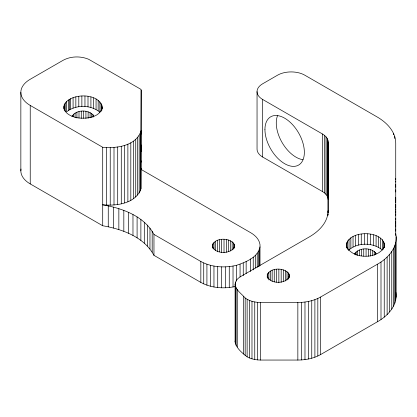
<?xml version="1.0" encoding="UTF-8"?>
<svg xmlns="http://www.w3.org/2000/svg" width="417" height="417" viewBox="0 0 417 417"><rect width="100%" height="100%" fill="white"/><g stroke="black" fill="none" stroke-linecap="round" stroke-linejoin="round"><path stroke-width="0.63" d="M141.16 169.615L141.16 168.317M141.16 162.14L141.16 160.879M141.16 151.6L141.16 145.012M141.16 134.076L141.16 130.349M153.967 255.35C144.011 236.866 122.223 229.178 102.707 225.753L30.232 183.913L30.232 105.428A32.041 18.499 0 0 1 30.232 79.266L63.275 60.199C70.973 56.102 80.559 55.956 88.576 59.24L140.555 89.123L141.16 89.957L140.936 188.885C135.603 203.689 116.379 206.092 102.707 204.825C122.223 208.25 144.011 215.938 153.967 234.422L153.967 255.35L200.838 282.408C211.294 288.1 223.934 289.028 235.433 286.458M328.111 213.051L328.111 141.848C328.028 138.355 325.328 135.661 322.482 134.003L262.674 99.47A19.224 11.097 0 0 1 262.674 83.775L277.581 75.169A19.224 11.097 0 0 1 304.77 75.169L376.968 116.849C386.465 122.28 395.613 131.376 395.733 143.01L395.733 235.574M395.733 231.122L395.733 228.876M395.733 227.129L395.733 225.3M395.733 225.196L395.733 224.586M395.733 223.543L395.733 221.463M395.733 220.061L395.733 218.284M395.733 215.427L395.733 213.838M395.733 212.785L395.733 210.882M395.733 209.897L395.733 209.026M395.733 208.005L395.733 207.431M395.733 207.03L395.733 204.325M395.733 202.704L395.733 201.161M395.733 200.759L395.733 197.382M395.733 191.961L395.733 189.803M395.733 187.233L395.733 186.045M395.733 185.398L395.733 184.543M395.733 182.015L395.733 181.14M395.733 179.758L395.733 179.195M395.733 178.976L395.733 178.612M328.106 212.634L328.111 210.741L327.866 215.24L327.866 213.968C326.172 224.231 317.962 231.904 309.341 236.903L240.729 276.518C237.867 278.186 235.146 280.907 235.094 284.42L235.094 341.976C236.303 348.372 242.235 352.985 247.135 356.848C251.253 359.11 255.986 360.001 260.651 360.053L297.847 360.053C305.666 359.991 313.631 358.49 320.501 354.632L377.427 321.768C387.794 315.987 397.922 305.171 395.9 292.4M395.733 233.629C398.49 246.786 388.185 258.305 377.427 264.216L320.501 297.081C313.631 300.933 305.666 302.44 297.847 302.497L260.651 302.497C255.23 302.429 249.601 301.272 245.175 297.988C241.625 293.776 235.824 290.279 235.094 284.42M212.357 244.805C212.451 254.823 233.265 254.902 234.63 245.477C232.034 236.752 211.914 236.924 212.357 247.344M267.193 274.673C267.287 284.691 288.105 284.769 289.466 275.345C286.865 266.604 266.682 266.791 267.193 277.258M140.936 188.885L141.16 89.957M102.248 106.908C100.825 116.916 87.841 118.782 79.564 118.053C72.772 117.526 61.914 113.247 64.27 104.693C70.551 92.251 101.748 92.543 102.248 108.759M384.526 247.74C386.637 229.142 345.088 229.001 346.365 247.291M235.094 341.976L235.324 340.23M153.967 234.422L200.838 261.48C211.669 267.375 224.789 268.141 236.642 265.269C245.827 262.084 257.826 257.586 260.005 246.9M30.232 105.428L102.707 147.274C116.379 148.541 135.603 146.132 140.936 131.329M384.526 246.504C378.287 259.577 352.047 259.635 346.365 246.061M71.948 116.588C76.014 109.218 89.102 109.27 93.856 115.921M354.617 253.963C359.042 247.099 371.615 247.172 376.322 253.734M348.351 250.471C357.244 242.136 373.126 242.23 382.332 250.054L382.332 239.593M99.866 101.779L99.866 112.246C90.864 104.568 75.8 104.469 66.574 111.855L66.574 101.394M257.044 91.625L257.044 149.177A19.224 11.097 0 0 0 262.674 157.027L322.482 191.554C325.328 193.212 328.028 195.912 328.111 199.404M141.16 169.474L250.68 232.702C255.121 235.292 259.343 239.316 260.005 244.664L260.005 265.598M395.54 197.986L395.733 200.567M327.866 213.968L327.877 215.255M396.15 236.668L396.129 297.264M395.681 242.741L395.681 300.297M394.763 136.588L394.763 138.527M394.795 245.743L394.795 303.295M393.554 133.435L393.554 134.727M393.492 248.694L393.492 306.245M391.766 251.571L391.766 309.122M389.64 254.354L389.64 311.906M387.127 257.028L387.127 314.585M384.401 242.944L384.401 247.255M384.239 259.577L384.239 317.128M383.598 241.219L383.598 249.225M380.997 261.98L380.997 319.531M380.622 238.102L380.622 248.568M378.527 236.788L378.527 247.255M377.427 264.216L377.427 321.768M376.092 235.688L376.092 246.15M375.482 252.473L375.482 254.406M374.205 251.336L374.205 255.209M373.382 234.828L373.382 245.29M372.548 250.382L372.548 255.543M370.583 249.642L370.583 256.095M370.468 234.229L370.468 244.69M368.393 249.157L368.393 256.252M367.424 233.906L367.424 244.367M366.079 248.944L366.079 256.043M364.333 233.869L364.333 244.331M363.739 249.017L363.739 256.111M361.471 249.366L361.471 255.819M361.268 234.119L361.268 244.586M359.386 249.981L359.386 255.788M358.312 234.651L358.312 245.113M357.562 250.836L357.562 255.35M356.087 251.884L356.087 255.11M355.545 235.449L355.545 245.915M355.023 253.093L355.023 254.38M353.037 236.491L353.037 246.958M350.848 237.758L350.848 248.219M349.039 239.207L349.039 249.668M347.658 240.802L347.658 249.423M346.736 242.506L346.736 248.047M328.111 141.848L328.111 212.644M327.877 140.112L327.877 197.663M327.173 138.418L327.173 195.974M326.016 136.812L326.016 194.364M324.442 135.327L324.442 192.878M322.482 134.003L322.482 191.554M320.501 297.081L320.501 354.632M317.822 298.463L317.822 356.019M314.892 299.667L314.892 357.218M311.749 300.667L311.749 358.219M308.429 301.46L308.429 359.016M304.978 302.033L304.978 359.59M301.434 302.382L301.434 359.939M297.847 302.497L297.847 360.053M289.466 275.345L289.466 277.284M289.101 274.011L289.101 277.889M288.262 272.744L288.262 279.213M286.985 271.613L286.985 280.016M285.327 270.654L285.327 281.001M283.357 269.919L283.357 281.558M281.173 269.434L281.173 282.366M278.853 269.22L278.853 282.799M276.513 269.288L276.513 282.226M274.25 269.643L274.25 281.928M272.16 270.258L272.16 281.251M270.341 271.107L270.341 280.161M268.861 272.16L268.861 279.922M267.797 273.364L267.797 278.54M262.674 99.47L262.674 157.027M260.651 302.497L260.651 360.053M259.536 249.116L259.536 266.239M258.613 251.289L258.613 266.51M257.664 302.367L257.664 359.918M257.237 253.374L257.237 267.328M255.439 255.355L255.439 268.037M254.751 301.965L254.751 359.517M253.244 257.19L253.244 269.877M251.983 301.309L251.983 358.86M250.68 258.863L250.68 271.545M249.423 300.412L249.423 357.963M247.135 299.291L247.135 356.848M246.145 261.48L246.145 273.531M245.175 297.988L245.175 355.539M243.596 296.518L243.596 354.069M243.252 262.96L243.252 275.647M240.067 264.232L240.067 276.914M237.263 289.487L237.263 347.038M236.642 265.269L236.642 281.121M236.079 287.871L236.079 345.422M235.324 282.674L235.35 343.723M234.51 246.833L234.51 248.099M234.265 244.143L234.265 247.948M233.426 242.876L233.426 249.22M233.025 266.062L233.025 286.99M232.149 241.745L232.149 249.986M230.492 240.786L230.492 250.935M229.267 266.593L229.267 287.522M228.521 240.051L228.521 251.467M226.332 239.561L226.332 252.249M225.425 266.864L225.425 287.793M224.018 239.353L224.018 252.671M221.677 239.421L221.677 252.738M221.557 266.864L221.557 287.793M219.415 239.775L219.415 251.821M217.716 266.593L217.716 287.522M217.325 240.39L217.325 251.805M215.5 241.24L215.5 250.753M214.025 242.293L214.025 249.267M213.957 266.062L213.957 286.99M212.962 243.497L212.962 248.568M210.34 265.269L210.34 286.198M206.915 264.232L206.915 285.16M203.731 262.96L203.731 283.888M200.838 261.48L200.838 282.408M152.184 231.216L152.184 252.144M149.969 228.104L149.969 249.032M147.337 225.102L147.337 246.03M144.298 222.23L144.298 243.158M140.878 219.509L140.878 240.437M140.268 133.482L140.268 191.033M139.163 135.572L139.163 193.123M137.646 137.568L137.646 195.125M137.094 216.944L137.094 237.872M135.728 139.45L135.728 197.006M133.44 141.191L133.44 198.742M132.976 214.567L132.976 235.496M130.813 142.765L130.813 200.316M128.54 212.383L128.54 233.311M127.878 144.146L127.878 201.698M124.688 145.314L124.688 202.87M123.823 210.408L123.823 231.336M121.279 146.263L121.279 203.814M118.845 208.656L118.845 229.585M117.703 146.972L117.703 204.523M114.003 147.43L114.003 204.987M113.648 207.134L113.648 228.063M110.234 147.639L110.234 205.19M108.258 205.857L108.258 226.785M106.455 147.582L106.455 205.138M102.707 147.274L102.707 225.753M101.936 105.136L101.936 110.057M101.133 103.411L101.133 111.412M98.157 100.288L98.157 110.755M96.061 98.975L96.061 109.442M93.627 97.875L93.627 108.337M93.017 114.659L93.017 117.25M91.74 113.523L91.74 117.412M90.916 97.015L90.916 107.477M90.082 112.569L90.082 117.75M88.117 111.829L88.117 118.308M88.003 96.416L88.003 106.877M85.928 111.344L85.928 118.47M84.959 96.092L84.959 106.554M83.614 111.13L83.614 118.256M81.868 96.056L81.868 106.517M81.273 111.203L81.273 118.329M79.006 111.553L79.006 118.032M78.803 96.306L78.803 106.773M76.921 112.168L76.921 118.001M75.847 96.838L75.847 107.305M75.096 113.023L75.096 117.552M73.621 114.07L73.621 116.661M73.079 97.635L73.079 108.102M72.558 115.28L72.558 116.572M70.572 98.678L70.572 109.145M69.43 99.288L69.43 109.749M68.383 99.944L68.383 110.406M65.193 102.989L65.193 111.61M64.27 104.693L64.27 110.234M63.837 106.465L63.837 108.926M20.85 92.35L20.85 170.829M302.919 159.706A27.876 16.091 60 0 1 282.038 142.442A27.876 16.091 60 0 1 277.529 115.733M30.232 183.913A32.041 18.499 0 0 1 21.006 169.015M264.941 129.557A27.876 16.091 60 0 0 294.506 166.336A27.876 16.091 60 0 0 294.506 126.914A27.876 16.091 60 0 0 264.941 129.557"/></g></svg>
